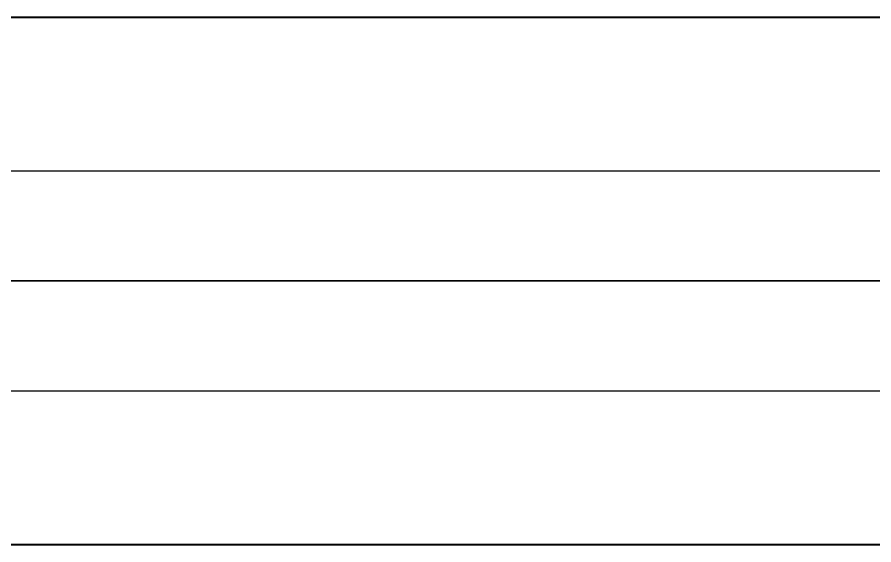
# Model space of a CAD drawing. Header units: millimetres. Extents: x 3075.9 to 3157.7, y 1648.7 to 1706.1.
# Drawn here: x 3128.84 to 3130.088, y 1690.336 to 1691.104 of the extents above; entities that cross this region are included whole.
import ezdxf

# ---------------------------------------------------------------- set-up
doc = ezdxf.new("R2010")
doc.units = ezdxf.units.MM

# ---------------------------------------------------------------- blocks, each defined once
blk = doc.blocks.new('OX-3750')
at = {"color": 7, "linetype": 'Continuous'}
for p, q in [((0, 0), (3750, 0)), ((3750, -160.3), (0, -160.3)), ((0, -382.9), (3750, -382.9)), ((0, -384.1), (3750, -384.1))]:
    blk.add_line(p, q, dxfattribs=at)

msp = doc.modelspace()

# ---------------------------------------------------------------- block references
at = {"xscale": 0.001, "yscale": 0.001, "zscale": 0.001, "rotation": 180}
msp.add_blockref('OX-3750', (3130.714, 1690.7204), dxfattribs=at)
at = {"xscale": 0.001, "yscale": 0.001, "zscale": 0.001}
msp.add_blockref('OX-3750', (3126.964, 1690.7204), dxfattribs=at)

doc.saveas('drawing.dxf')
